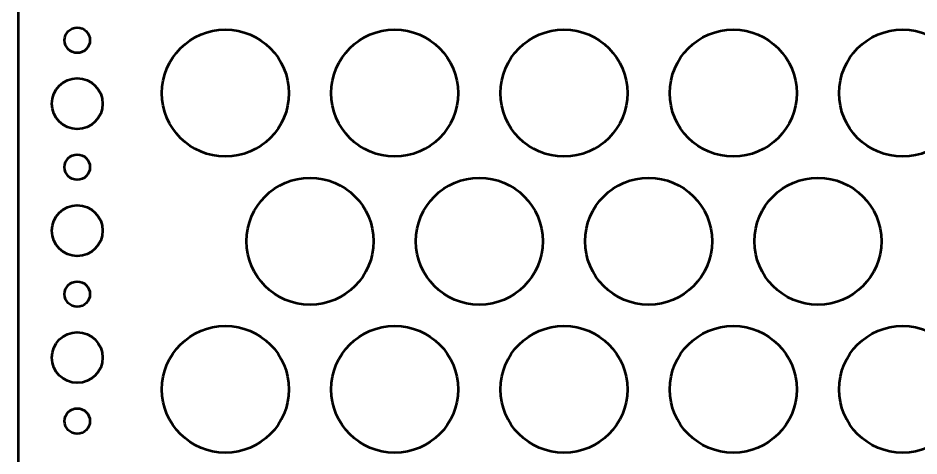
# Model space of a CAD drawing. Header units: centimetres. Extents: x -10.4 to 10.4, y -10.4 to 10.4.
# Drawn here: x -10.45 to 0.19, y -3.41 to 1.76 of the extents above; entities that cross this region are included whole.
import ezdxf

# ---------------------------------------------------------------- set-up
doc = ezdxf.new("R2010")
doc.units = ezdxf.units.CM
doc.header["$MEASUREMENT"] = 0
doc.layers.add('Layer 1', color=7, linetype='Continuous')

msp = doc.modelspace()

# ---------------------------------------------------------------- linework, layer by layer
at = {"layer": 'Layer 1', "lineweight": 53}
for centre, major_axis in [((-9.75, 1.5), (0, 0.15)), ((-7.99998, 0.87498), (0, 0.75002)), ((-5.99998, 0.87498), (0, 0.75002)), ((-3.99998, 0.87498), (0, 0.75002)), ((-1.99998, 0.87498), (0, 0.75002)), ((0.00002, 0.87498), (0, 0.75002)), ((-9.74999, 0.74999), (0, 0.30001)), ((-9.75, 0), (0, 0.15)), ((-6.99998, -0.87502), (0, 0.75002)), ((-4.99998, -0.87502), (0, 0.75002)), ((-2.99998, -0.87502), (0, 0.75002)), ((-0.99998, -0.87502), (0, 0.75002)), ((-9.74999, -0.75001), (0, 0.30001)), ((-9.75, -1.5), (0, 0.15)), ((-7.99998, -2.62502), (0, 0.75002)), ((-5.99998, -2.62502), (0, 0.75002)), ((-3.99998, -2.62502), (0, 0.75002)), ((-1.99998, -2.62502), (0, 0.75002)), ((0.00002, -2.62502), (0, 0.75002)), ((-9.74999, -2.25001), (0, 0.30001)), ((-9.75, -3), (0, 0.15))]:
    msp.add_ellipse(centre, major_axis=major_axis, ratio=1, dxfattribs=at)
msp.add_open_spline([(-10.45, -9.95), (-10.45, -9.95), (-10.45, 9.95), (-10.45, 9.95), (-10.45, 9.95), (-10.45, 10.22614), (-10.22614, 10.45), (-9.95, 10.45), (-9.95, 10.45), (-9.95, 10.45), (9.95, 10.45), (9.95, 10.45), (9.95, 10.45), (10.22614, 10.45), (10.45, 10.22614), (10.45, 9.95), (10.45, 9.95), (10.45, 9.95), (10.45, -9.95), (10.45, -9.95), (10.45, -9.95), (10.45, -10.22614), (10.22614, -10.45), (9.95, -10.45), (9.95, -10.45), (9.95, -10.45), (-9.95, -10.45), (-9.95, -10.45), (-9.95, -10.45), (-10.22614, -10.45), (-10.45, -10.22614), (-10.45, -9.95)], degree=3, knots=[0, 0, 0, 0, 0.11111111, 0.11111111, 0.11111111, 0.11111111, 0.22222222, 0.22222222, 0.22222222, 0.22222222, 0.33333333, 0.33333333, 0.33333333, 0.33333333, 0.44444444, 0.44444444, 0.44444444, 0.44444444, 0.55555556, 0.55555556, 0.55555556, 0.55555556, 0.66666667, 0.66666667, 0.66666667, 0.66666667, 0.77777778, 0.77777778, 0.77777778, 0.77777778, 1, 1, 1, 1], dxfattribs=at)

doc.saveas('drawing.dxf')
